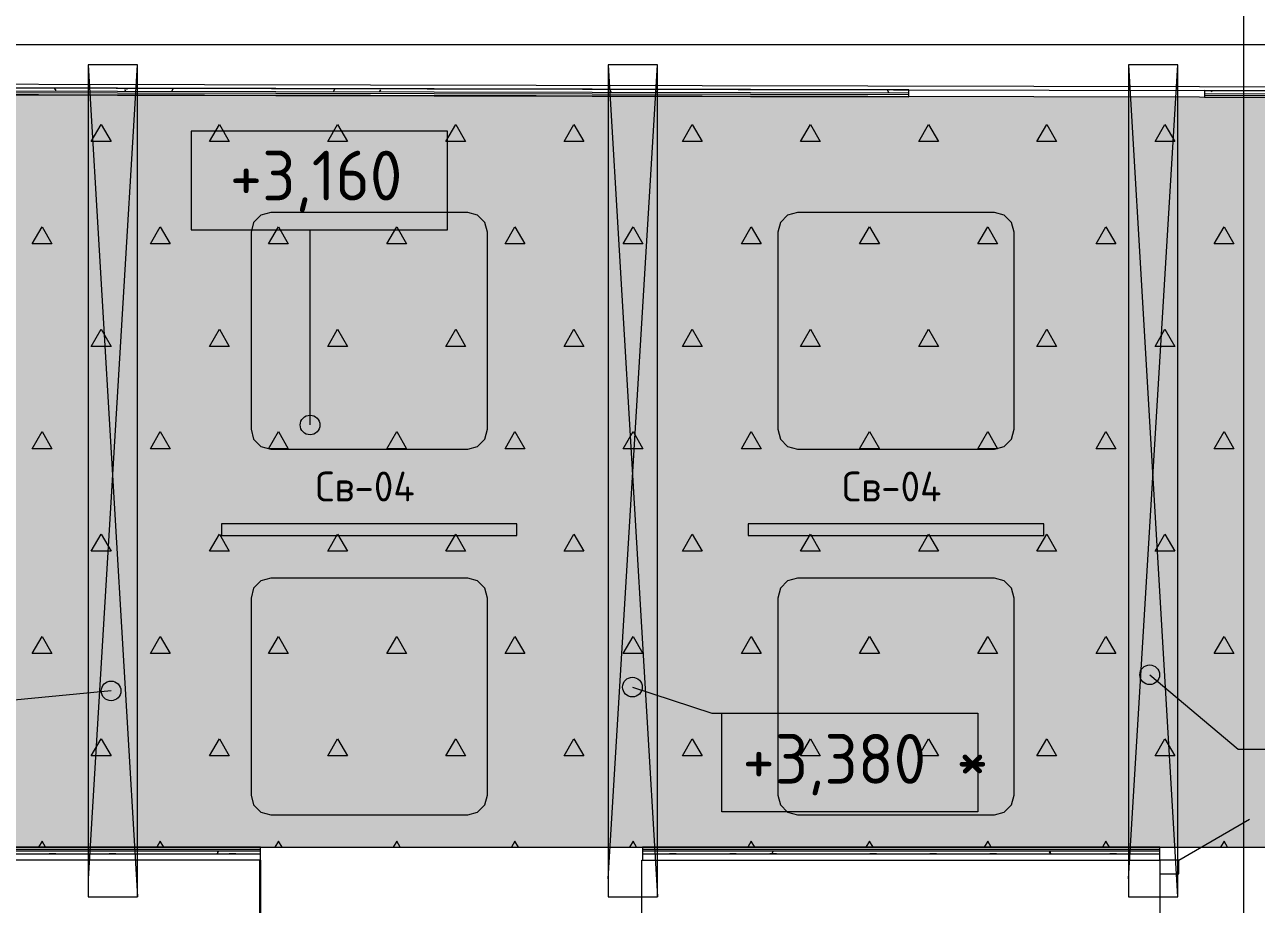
# Model space of a CAD drawing. Header units: millimetres. Extents: x -13069 to 207500, y -71366 to 56785.
# Drawn here: x 143338 to 149590, y 10559 to 15024 of the extents above; entities that cross this region are included whole.
import ezdxf

# ---------------------------------------------------------------- set-up
doc = ezdxf.new("R2010")
doc.units = ezdxf.units.MM
for name, color, linetype in [('PDF _Подложка без мебели', 7, 'Continuous'), ('PDF _потолки - панели', 7, 'Continuous'), ('PDF _Текст', 7, 'Continuous')]:
    doc.layers.add(name, color=color, linetype=linetype)
doc.layers.add('PDF _Потолки', color=7, linetype='Continuous', lineweight=5, true_color=0x535353)
doc.layers.add('PDF _Ригели', color=7, linetype='Continuous', true_color=0x959595)
doc.layers.add('PDF _светильники', color=7, linetype='Continuous', true_color=0xffffff)
doc.styles.add('PDF GOST Common', font='GOST_Common.ttf')

msp = doc.modelspace()

# ---------------------------------------------------------------- hatches: boundary and pattern name
at = {"layer": 'PDF _Потолки', "true_color": 0xffffff, "transparency": 33554559}
msp.add_hatch(color=7, dxfattribs=at).paths.add_polyline_path([(119128.221, 14242.141), (121251.121, 14242.141), (126067.622, 14242.141), (126067.622, 13946.441), (126557.621, 13946.441), (126557.621, 14207.144), (129642.823, 14207.144), (129642.823, 14690.042), (133288.121, 14687.841), (133288.023, 15333.041), (132857.121, 15334.042), (132856.822, 19369.543), (135145.723, 19346.142), (135145.723, 15309.042), (134988.023, 15309.442), (134988.023, 14684.341), (151828.019, 14650.143), (151829.222, 15275.143), (151547.02, 15275.741), (151547.02, 19362.341), (153628.324, 19362.341), (153628.324, 15271.441), (153528.221, 15271.643), (153527.024, 14646.041), (156880.424, 14639.843), (156880.424, 14124.041), (160431.12, 14124.041), (160431.12, 13922.341), (160893.119, 13922.341), (160893.119, 14198.043), (165522.02, 14198.043), (165522.02, 14629.043), (167312.022, 14629.043), (167312.022, 14265.341), (167721.025, 14265.341), (167731.523, 10817.843), (166409.52, 10817.843), (166409.52, 10576.342), (160953.819, 10576.342), (160953.819, 11076.141), (160431.12, 11076.141), (159023.222, 11076.141), (159023.222, 10848.541), (146474.62, 10848.541), (140432.121, 10848.541), (126576.121, 10848.541), (126576.121, 11069.042), (126086.521, 11069.042), (126086.521, 10573.541), (119128.221, 10573.541)])
at = {"layer": 'PDF _потолки - панели', "true_color": 0xffffff, "transparency": 33554559}
msp.add_hatch(color=7, dxfattribs=at).paths.add_polyline_path([(144587.12, 12869.842), (144537.12, 12883.242), (144500.523, 12919.842), (144487.12, 12969.842), (144487.12, 13969.842), (144500.523, 14019.842), (144537.12, 14056.442), (144587.12, 14069.842), (145587.12, 14069.842), (145637.12, 14056.442), (145673.722, 14019.842), (145687.12, 13969.842), (145687.12, 12969.842), (145673.722, 12919.842), (145637.12, 12883.242), (145587.12, 12869.842)])
at = {"layer": 'PDF _потолки - панели', "true_color": 0xbfffbf, "transparency": 33554559}
for points in [[(147260.82, 12869.842), (147210.82, 12883.242), (147174.223, 12919.842), (147160.82, 12969.842), (147160.82, 13969.842), (147174.223, 14019.842), (147210.82, 14056.442), (147260.82, 14069.842), (148260.82, 14069.842), (148310.82, 14056.442), (148347.422, 14019.842), (148360.82, 13969.842), (148360.82, 12969.842), (148347.422, 12919.842), (148310.82, 12883.242), (148260.82, 12869.842)], [(144587.12, 11013.543), (144537.12, 11026.943), (144500.523, 11063.543), (144487.12, 11113.543), (144487.12, 12113.543), (144500.523, 12163.543), (144537.12, 12200.143), (144587.12, 12213.543), (145587.12, 12213.543), (145637.12, 12200.143), (145673.722, 12163.543), (145687.12, 12113.543), (145687.12, 11113.543), (145673.722, 11063.543), (145637.12, 11026.943), (145587.12, 11013.543)]]:
    msp.add_hatch(color=254, dxfattribs=at).paths.add_polyline_path(points)
at = {"layer": 'PDF _потолки - панели', "true_color": 0xc0ffff, "transparency": 33554559}
msp.add_hatch(color=254, dxfattribs=at).paths.add_polyline_path([(147260.82, 11013.543), (147210.82, 11026.943), (147174.223, 11063.543), (147160.82, 11113.543), (147160.82, 12113.543), (147174.223, 12163.543), (147210.82, 12200.143), (147260.82, 12213.543), (148260.82, 12213.543), (148310.82, 12200.143), (148347.422, 12163.543), (148360.82, 12113.543), (148360.82, 11113.543), (148347.422, 11063.543), (148310.82, 11026.943), (148260.82, 11013.543)])
at = {"layer": 'PDF _Ригели', "transparency": 33554559}
for points in [[(144836.821, 12991.842), (144822.221, 12956.542), (144786.821, 12941.842), (144751.524, 12956.542), (144736.821, 12991.842), (144751.524, 13027.243), (144786.821, 13041.842), (144822.221, 13027.243)], [(149098.924, 11723.944), (149084.324, 11688.641), (149048.924, 11673.944), (149013.621, 11688.641), (148998.924, 11723.944), (149013.621, 11759.341), (149048.924, 11773.944), (149084.324, 11759.341)], [(143827.122, 11642.141), (143812.425, 11606.842), (143777.122, 11592.141), (143741.722, 11606.842), (143727.122, 11642.141), (143741.722, 11677.542), (143777.122, 11692.141), (143812.425, 11677.542)], [(146473.521, 11661.343), (146458.921, 11625.942), (146423.521, 11611.343), (146388.224, 11625.942), (146373.521, 11661.343), (146388.224, 11696.743), (146423.521, 11711.343), (146458.921, 11696.743)]]:
    msp.add_hatch(color=256, dxfattribs=at).paths.add_polyline_path(points)

# ---------------------------------------------------------------- linework, layer by layer
at = {"layer": 'PDF _Подложка без мебели', "lineweight": 18}
for points in [[(149526.622, -7031.659, -0.41419022), (149926.622, -7431.659, -0.4141845), (149526.622, -7831.659, -0.4141845), (149126.622, -7431.659, -0.41419022), (149526.622, -7031.659), (149526.622, 46201.342)], [(107330.522, 14923.342, -0.41418881), (106930.522, 14523.342, -0.41428191), (106530.522, 14923.342, -0.4142791), (106930.522, 15323.342, -0.414186), (107330.522, 14923.342), (174981.919, 14923.342)]]:
    msp.add_lwpolyline(points, format="xyb", dxfattribs=at)
for points in [[(134988.121, 14719.342), (137486.821, 14714.343), (137486.723, 14679.342), (134988.121, 14684.341), (134988.121, 14719.342), (134988.221, 14739.343), (151827.122, 14705.142), (151828.221, 15275.143), (134988.023, 15309.341), (134986.821, 14739.443)], [(137486.821, 14714.343), (149327.024, 14690.243), (151828.123, 14685.144), (149327.024, 14690.243), (149327.024, 14655.242), (151828.019, 14650.143), (151828.123, 14685.144), (151833.024, 14685.144), (151833.122, 14705.142), (151827.122, 14705.142)], [(138986.723, 14696.243), (147827.024, 14678.243)], [(143488.561, 14702.076), (143495.823, 14689.343)], [(143844.621, 14694.741), (143849.522, 14686.343)], [(143856.12, 14695.443), (143859.507, 14701.321)], [(144085.233, 14685.862), (144093.919, 14700.842)], [(144905.522, 14684.243), (144914.082, 14699.174)], [(145139.823, 14683.743), (145145.524, 14693.643)], [(146307.424, 14696.337), (146316.124, 14681.341)], [(146546.029, 14680.852), (146554.619, 14695.834)], [(146905.821, 14694.442), (146906.21, 14695.118)], [(147364.543, 14694.184), (147364.622, 14693.942)], [(147716.862, 14693.467), (147725.518, 14678.45)], [(147724.925, 14690.841), (147726.42, 14693.441)], [(138986.723, 14687.243), (147827.024, 14669.241)], [(143733.72, 14686.642), (143734.123, 14687.243)], [(149327.024, 14675.244), (151828.019, 14670.141)], [(149327.024, 14666.241), (151828.019, 14661.141)], [(149363.121, 14683.541), (149367.021, 14690.142)], [(149196.025, 10783.541), (149555.424, 10991.043)], [(144531.62, 10783.541), (142332.023, 10783.541), (142332.023, 10303.543), (144531.62, 10303.543), (144531.62, 10783.541), (144534.623, 10783.541), (144534.623, 10848.541), (142332.121, 10848.541), (142332.121, 10783.541)], [(144534.623, 10837.542), (142332.121, 10837.542)], [(144534.623, 10828.543), (142332.121, 10828.543)], [(143462.62, 10817.541), (143496.22, 10817.541)], [(143767.424, 10817.541), (143767.424, 10817.541)], [(143767.424, 10817.541), (143801.023, 10817.541)], [(144321.824, 10828.442), (144313.224, 10813.543)], [(144319.621, 10824.142), (144317.021, 10828.543)], [(144319.621, 10824.142), (144319.621, 10824.142)], [(144377.024, 10817.541), (144410.624, 10817.541)], [(148901.023, 10282.641), (148901.023, 10283.541), (146474.62, 10283.541), (146474.62, 10303.543), (146474.62, 10348.541), (146471.623, 10348.541), (146471.623, 10783.541), (149101.023, 10783.541), (149101.023, 10848.541), (146474.62, 10848.541), (146474.62, 10783.541)], [(149101.023, 10837.542), (146474.62, 10837.542)], [(149101.023, 10828.543), (146474.62, 10828.543)], [(146612.223, 10817.541), (146645.823, 10817.541)], [(146917.021, 10817.541), (146917.021, 10817.541)], [(146917.021, 10817.541), (146950.621, 10817.541)], [(147120.219, 10817.541), (147153.819, 10817.541)], [(147137.522, 10828.543), (147128.819, 10813.543)], [(147628.221, 10817.541), (147661.821, 10817.541)], [(147628.221, 10817.541), (147628.221, 10817.541)], [(147628.221, 10817.541), (147628.221, 10817.541)], [(147933.024, 10817.541), (147966.624, 10817.541)], [(148237.822, 10817.541), (148237.822, 10817.541)], [(148237.822, 10817.541), (148271.421, 10817.541)], [(148545.323, 10828.543), (148539.421, 10818.344)], [(148549.119, 10813.543), (148540.422, 10828.543)], [(148847.422, 10817.541), (148881.022, 10817.541)], [(144534.623, 10813.543), (142332.121, 10813.543)], [(144534.623, 10783.541), (144534.623, 10303.543), (144531.62, 10303.543)], [(149101.023, 10813.543), (146474.62, 10813.543)], [(149101.023, 10713.543), (149101.023, 10303.543), (146474.62, 10303.543)]]:
    msp.add_lwpolyline(points, dxfattribs=at)
for points in [[(147827.024, 14693.243), (138986.821, 14711.242), (138986.723, 14676.242), (147827.024, 14658.242)], [(149101.023, 10783.541), (149101.023, 10713.543), (149196.025, 10713.543), (149196.025, 10783.541)]]:
    msp.add_lwpolyline(points, close=True, dxfattribs=at)
at = {"layer": 'PDF _Потолки', "color": 7, "lineweight": 13}
for points in [[(160893.119, 13922.341), (160431.12, 13922.341), (160431.12, 14124.041), (156880.424, 14124.041), (156880.424, 14639.843), (153527.024, 14646.041), (153528.221, 15271.643), (153628.324, 15271.441), (153628.324, 19362.341), (151547.02, 19362.341), (151547.02, 15275.741), (151829.222, 15275.143), (151828.019, 14650.143), (134988.121, 14684.341), (134988.023, 15309.341), (135145.723, 15309.042), (135145.723, 19346.142), (132856.822, 19369.543), (132857.121, 15334.042), (133288.023, 15333.041), (133288.121, 14687.841), (129642.823, 14690.042)], [(126576.121, 10848.541), (140432.121, 10848.541), (146474.62, 10848.541), (159023.222, 10848.541), (159023.222, 11076.141), (160431.12, 11076.141), (160953.819, 11076.141)], [(143444.523, 10848.541), (143426.622, 10879.544), (143408.72, 10848.541)], [(144044.523, 10848.541), (144026.622, 10879.544), (144008.72, 10848.541)], [(144644.523, 10848.541), (144626.622, 10879.544), (144608.72, 10848.541)], [(145244.523, 10848.541), (145226.622, 10879.544), (145208.72, 10848.541)], [(145844.523, 10848.541), (145826.622, 10879.544), (145808.72, 10848.541)], [(146444.523, 10848.541), (146426.622, 10879.544), (146408.72, 10848.541)], [(147044.523, 10848.541), (147026.622, 10879.544), (147008.72, 10848.541)], [(147644.523, 10848.541), (147626.622, 10879.544), (147608.72, 10848.541)], [(148244.523, 10848.541), (148226.622, 10879.544), (148208.72, 10848.541)], [(148844.523, 10848.541), (148826.622, 10879.544), (148808.72, 10848.541)], [(149444.523, 10848.541), (149426.622, 10879.544), (149408.72, 10848.541)]]:
    msp.add_lwpolyline(points, dxfattribs=at)
for points in [[(143776.622, 14430.343), (143676.622, 14430.343), (143726.622, 14516.943)], [(144376.622, 14430.343), (144276.622, 14430.343), (144326.622, 14516.943)], [(144976.622, 14430.343), (144876.622, 14430.343), (144926.622, 14516.943)], [(145576.622, 14430.343), (145476.622, 14430.343), (145526.622, 14516.943)], [(146176.622, 14430.343), (146076.622, 14430.343), (146126.622, 14516.943)], [(146776.622, 14430.343), (146676.622, 14430.343), (146726.622, 14516.943)], [(147376.622, 14430.343), (147276.622, 14430.343), (147326.622, 14516.943)], [(147976.622, 14430.343), (147876.622, 14430.343), (147926.622, 14516.943)], [(148576.622, 14430.343), (148476.622, 14430.343), (148526.622, 14516.943)], [(149176.622, 14430.343), (149076.622, 14430.343), (149126.622, 14516.943)], [(143476.622, 13910.641), (143376.622, 13910.641), (143426.622, 13997.241)], [(144076.622, 13910.641), (143976.622, 13910.641), (144026.622, 13997.241)], [(144676.622, 13910.641), (144576.622, 13910.641), (144626.622, 13997.241)], [(145276.622, 13910.641), (145176.622, 13910.641), (145226.622, 13997.241)], [(145876.622, 13910.641), (145776.622, 13910.641), (145826.622, 13997.241)], [(146476.622, 13910.641), (146376.622, 13910.641), (146426.622, 13997.241)], [(147076.622, 13910.641), (146976.622, 13910.641), (147026.622, 13997.241)], [(147676.622, 13910.641), (147576.622, 13910.641), (147626.622, 13997.241)], [(148276.622, 13910.641), (148176.622, 13910.641), (148226.622, 13997.241)], [(148876.622, 13910.641), (148776.622, 13910.641), (148826.622, 13997.241)], [(149476.622, 13910.641), (149376.622, 13910.641), (149426.622, 13997.241)], [(143776.622, 13391.043), (143676.622, 13391.043), (143726.622, 13477.642)], [(144376.622, 13391.043), (144276.622, 13391.043), (144326.622, 13477.642)], [(144976.622, 13391.043), (144876.622, 13391.043), (144926.622, 13477.642)], [(145576.622, 13391.043), (145476.622, 13391.043), (145526.622, 13477.642)], [(146176.622, 13391.043), (146076.622, 13391.043), (146126.622, 13477.642)], [(146776.622, 13391.043), (146676.622, 13391.043), (146726.622, 13477.642)], [(147376.622, 13391.043), (147276.622, 13391.043), (147326.622, 13477.642)], [(147976.622, 13391.043), (147876.622, 13391.043), (147926.622, 13477.642)], [(148576.622, 13391.043), (148476.622, 13391.043), (148526.622, 13477.642)], [(149176.622, 13391.043), (149076.622, 13391.043), (149126.622, 13477.642)], [(143476.622, 12871.441), (143376.622, 12871.441), (143426.622, 12958.041)], [(144076.622, 12871.441), (143976.622, 12871.441), (144026.622, 12958.041)], [(144676.622, 12871.441), (144576.622, 12871.441), (144626.622, 12958.041)], [(145276.622, 12871.441), (145176.622, 12871.441), (145226.622, 12958.041)], [(145876.622, 12871.441), (145776.622, 12871.441), (145826.622, 12958.041)], [(146476.622, 12871.441), (146376.622, 12871.441), (146426.622, 12958.041)], [(147076.622, 12871.441), (146976.622, 12871.441), (147026.622, 12958.041)], [(147676.622, 12871.441), (147576.622, 12871.441), (147626.622, 12958.041)], [(148276.622, 12871.441), (148176.622, 12871.441), (148226.622, 12958.041)], [(148876.622, 12871.441), (148776.622, 12871.441), (148826.622, 12958.041)], [(149476.622, 12871.441), (149376.622, 12871.441), (149426.622, 12958.041)], [(143776.622, 12351.843), (143676.622, 12351.843), (143726.622, 12438.442)], [(144376.622, 12351.843), (144276.622, 12351.843), (144326.622, 12438.442)], [(144976.622, 12351.843), (144876.622, 12351.843), (144926.622, 12438.442)], [(145576.622, 12351.843), (145476.622, 12351.843), (145526.622, 12438.442)], [(146176.622, 12351.843), (146076.622, 12351.843), (146126.622, 12438.442)], [(146776.622, 12351.843), (146676.622, 12351.843), (146726.622, 12438.442)], [(147376.622, 12351.843), (147276.622, 12351.843), (147326.622, 12438.442)], [(147976.622, 12351.843), (147876.622, 12351.843), (147926.622, 12438.442)], [(148576.622, 12351.843), (148476.622, 12351.843), (148526.622, 12438.442)], [(149176.622, 12351.843), (149076.622, 12351.843), (149126.622, 12438.442)], [(143476.622, 11832.241), (143376.622, 11832.241), (143426.622, 11918.841)], [(144076.622, 11832.241), (143976.622, 11832.241), (144026.622, 11918.841)], [(144676.622, 11832.241), (144576.622, 11832.241), (144626.622, 11918.841)], [(145276.622, 11832.241), (145176.622, 11832.241), (145226.622, 11918.841)], [(145876.622, 11832.241), (145776.622, 11832.241), (145826.622, 11918.841)], [(146476.622, 11832.241), (146376.622, 11832.241), (146426.622, 11918.841)], [(147076.622, 11832.241), (146976.622, 11832.241), (147026.622, 11918.841)], [(147676.622, 11832.241), (147576.622, 11832.241), (147626.622, 11918.841)], [(148276.622, 11832.241), (148176.622, 11832.241), (148226.622, 11918.841)], [(148876.622, 11832.241), (148776.622, 11832.241), (148826.622, 11918.841)], [(149476.622, 11832.241), (149376.622, 11832.241), (149426.622, 11918.841)], [(143776.622, 11312.643), (143676.622, 11312.643), (143726.622, 11399.243)], [(144376.622, 11312.643), (144276.622, 11312.643), (144326.622, 11399.243)], [(144976.622, 11312.643), (144876.622, 11312.643), (144926.622, 11399.243)], [(145576.622, 11312.643), (145476.622, 11312.643), (145526.622, 11399.243)], [(146176.622, 11312.643), (146076.622, 11312.643), (146126.622, 11399.243)], [(146776.622, 11312.643), (146676.622, 11312.643), (146726.622, 11399.243)], [(147376.622, 11312.643), (147276.622, 11312.643), (147326.622, 11399.243)], [(147976.622, 11312.643), (147876.622, 11312.643), (147926.622, 11399.243)], [(148576.622, 11312.643), (148476.622, 11312.643), (148526.622, 11399.243)], [(149176.622, 11312.643), (149076.622, 11312.643), (149126.622, 11399.243)]]:
    msp.add_lwpolyline(points, close=True, dxfattribs=at)
at = {"layer": 'PDF _потолки - панели', "lineweight": 20}
for points in [[(144587.12, 12869.842), (145587.12, 12869.842), (145637.12, 12883.242), (145673.722, 12919.842), (145687.12, 12969.842), (145687.12, 13969.842), (145673.722, 14019.842), (145637.12, 14056.442), (145587.12, 14069.842), (144587.12, 14069.842), (144537.12, 14056.442), (144500.523, 14019.842), (144487.12, 13969.842), (144487.12, 12969.842), (144500.523, 12919.842), (144537.12, 12883.242)], [(147260.82, 12869.842), (148260.82, 12869.842), (148310.82, 12883.242), (148347.422, 12919.842), (148360.82, 12969.842), (148360.82, 13969.842), (148347.422, 14019.842), (148310.82, 14056.442), (148260.82, 14069.842), (147260.82, 14069.842), (147210.82, 14056.442), (147174.223, 14019.842), (147160.82, 13969.842), (147160.82, 12969.842), (147174.223, 12919.842), (147210.82, 12883.242)], [(144587.12, 11013.543), (145587.12, 11013.543), (145637.12, 11026.943), (145673.722, 11063.543), (145687.12, 11113.543), (145687.12, 12113.543), (145673.722, 12163.543), (145637.12, 12200.143), (145587.12, 12213.543), (144587.12, 12213.543), (144537.12, 12200.143), (144500.523, 12163.543), (144487.12, 12113.543), (144487.12, 11113.543), (144500.523, 11063.543), (144537.12, 11026.943)], [(147260.82, 11013.543), (148260.82, 11013.543), (148310.82, 11026.943), (148347.422, 11063.543), (148360.82, 11113.543), (148360.82, 12113.543), (148347.422, 12163.543), (148310.82, 12200.143), (148260.82, 12213.543), (147260.82, 12213.543), (147210.82, 12200.143), (147174.223, 12163.543), (147160.82, 12113.543), (147160.82, 11113.543), (147174.223, 11063.543), (147210.82, 11026.943)]]:
    msp.add_lwpolyline(points, close=True, dxfattribs=at)
at = {"layer": 'PDF _Ригели', "color": 7, "lineweight": 18}
for points in [[(149526.622, -2015.058), (149526.622, 46201.342)], [(108736.521, 14923.342), (174981.919, 14923.342)]]:
    msp.add_lwpolyline(points, dxfattribs=at)
at = {"layer": 'PDF _Ригели', "lineweight": 18}
for points in [[(143661.521, 10687.841), (143911.021, 14820.242), (143661.021, 14820.242), (143910.624, 10596.041)], [(143661.021, 14820.242), (143661.021, 10596.041), (143911.021, 10596.041), (143911.021, 14820.242)], [(146300.822, 10687.744), (146550.419, 14820.242), (146300.419, 14820.242), (146550.022, 10595.941)], [(146300.419, 14820.242), (146300.419, 10595.941), (146550.419, 10595.941), (146550.419, 14820.242)], [(148941.722, 10687.841), (149191.221, 14820.242), (148941.221, 14820.242), (149190.922, 10596.041)], [(148941.221, 14820.242), (148941.221, 10596.041), (149191.221, 10596.041), (149191.221, 14820.242)], [(144786.821, 12991.842), (144786.821, 13982.943), (144834.019, 13982.943)], [(143777.122, 11642.141), (142842.619, 11552.941), (142200.224, 11552.941), (141531.62, 11552.941), (141140.824, 11740.643)], [(149048.924, 11723.944), (149498.02, 11347.143), (150256.419, 11347.143)], [(146423.521, 11661.343), (146825.724, 11528.243), (147526.524, 11528.243)]]:
    msp.add_lwpolyline(points, dxfattribs=at)
for points in [[(145484.019, 13982.943), (145484.019, 14482.943), (144184.019, 14482.943), (144184.019, 13982.943)], [(148176.524, 11528.243), (148176.524, 11028.243), (146876.524, 11028.243), (146876.524, 11528.243)]]:
    msp.add_lwpolyline(points, close=True, dxfattribs=at)
for centre in [(144786.802, 12991.824), (149048.906, 11723.925), (143777.104, 11642.123), (146423.503, 11661.325)]:
    msp.add_circle(centre, 50.018, dxfattribs=at)
at = {"layer": 'PDF _светильники', "color": 7, "lineweight": 13}
for points in [[(145837.12, 12490.243), (144337.12, 12490.243), (144337.12, 12430.242), (145837.12, 12430.242)], [(148510.82, 12490.243), (147010.82, 12490.243), (147010.82, 12430.242), (148510.82, 12430.242)]]:
    msp.add_lwpolyline(points, close=True, dxfattribs=at)
at = {"layer": 'PDF _светильники', "color": 53, "lineweight": 0, "true_color": 0xf7e046, "transparency": 33554559}
for points in [[(145837.12, 12490.243), (144337.12, 12490.243), (145837.12, 12430.242), (144337.12, 12430.242)], [(148510.82, 12490.243), (147010.82, 12490.243), (148510.82, 12430.242), (147010.82, 12430.242)]]:
    msp.add_solid(points, dxfattribs=at)

# ---------------------------------------------------------------- texts
at = {"layer": 'PDF _Текст', "color": 252, "true_color": 0x959595, "char_height": 252.5097, "attachment_point": 4, "style": 'PDF GOST Common'}
for s, insert in [('+3,160', (144379.63, 14228.429)), ('+3,380 *', (146982.068, 11267.57))]:
    msp.add_mtext(s, dxfattribs=dict(at, insert=insert))
at = {"layer": 'PDF _Текст', "char_height": 151.5063, "attachment_point": 4, "style": 'PDF GOST Common'}
for insert in [(144814.249, 12679.641), (147487.948, 12679.641)]:
    msp.add_mtext('Св-04', dxfattribs=dict(at, insert=insert))

doc.saveas('drawing.dxf')
